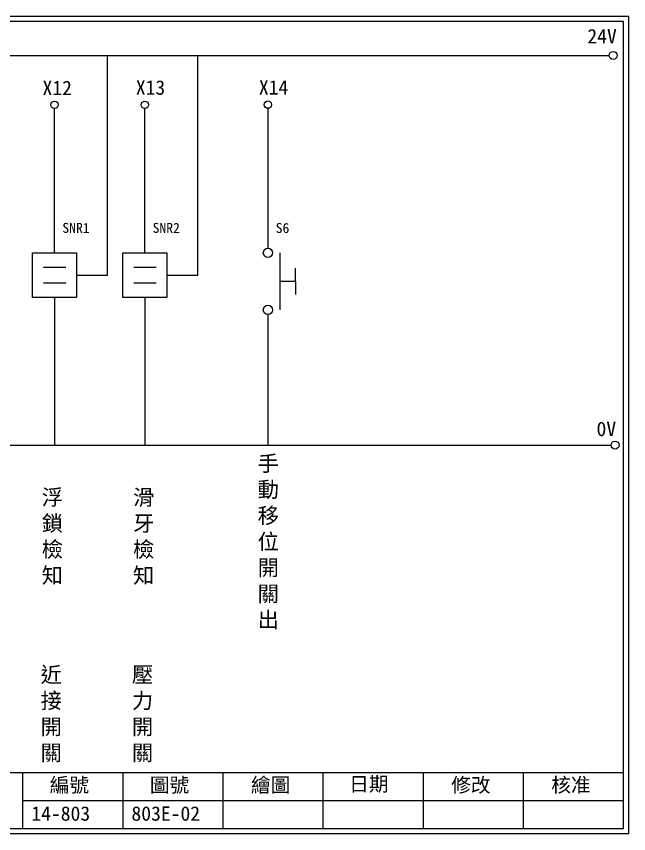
# Model space of a CAD drawing. Extents: x 275 to 562, y 265 to 469.
# Drawn here: x 409 to 561.9, y 264.9 to 468.9 of the extents above; entities that cross this region are included whole.
import ezdxf

# ---------------------------------------------------------------- set-up
doc = ezdxf.new("R2010")
doc.units = 0
doc.layers.get('0').update_dxf_attribs({"linetype": 'CONTINUOUS'})
doc.layers.add('圖框層', color=7, linetype='CONTINUOUS')
doc.layers.add('標尺寸層', color=3, linetype='CONTINUOUS')
doc.styles.add('CNS', font='romanc.shx', dxfattribs={"bigfont": 'chineset.shx'})
doc.styles.add('STSL', font='KAIU.TTF')

msp = doc.modelspace()

# ---------------------------------------------------------------- linework, layer by layer
for p, q in [((431.79, 404.33), (431.79, 459.24)), ((454.33, 404.33), (454.33, 459.24)), ((418.57, 409.9), (418.57, 445.93)), ((441.1, 409.9), (441.1, 445.93)), ((478.7, 402.77), (478.7, 406.08)), ((424.08, 404.33), (431.79, 404.33)), ((446.62, 404.33), (454.33, 404.33)), ((478.7, 402.77), (478.7, 399.46)), ((418.57, 398.75), (418.57, 361.97)), ((441.1, 398.75), (441.1, 361.97))]:
    msp.add_line(p, q)
for points in [[(413.05, 409.9), (424.08, 409.9), (424.08, 398.75), (413.05, 398.75)], [(435.59, 409.9), (446.62, 409.9), (446.62, 398.75), (435.59, 398.75)]]:
    msp.add_lwpolyline(points, close=True)
for centre in [(558.02, 459.17), (558.5, 361.9)]:
    msp.add_circle(centre, 1)
at = {"layer": '圖框層', "color": 7}
for p, q in [((561.9, 468.91), (274.9, 468.91)), ((560.65, 467.66), (276.15, 467.66)), ((560.65, 266.2), (560.65, 467.66)), ((561.9, 264.95), (561.9, 468.91)), ((276.15, 280.2), (560.65, 280.2)), ((410.65, 266.2), (410.65, 280.2)), ((435.65, 266.2), (435.65, 280.2)), ((460.65, 266.2), (460.65, 280.2)), ((485.65, 266.2), (485.65, 280.2)), ((510.65, 266.2), (510.65, 280.2)), ((535.65, 266.2), (535.65, 280.2)), ((410.65, 273.2), (560.65, 273.2)), ((276.15, 266.2), (560.65, 266.2)), ((274.9, 264.95), (561.9, 264.95))]:
    msp.add_line(p, q, dxfattribs=at)
at = {"layer": '標尺寸層', "color": 7}
for p, q in [((279.42, 459.17), (557.02, 459.17)), ((471.83, 445.96), (471.83, 411.04)), ((474.83, 409.89), (474.83, 395.66)), ((415.8, 406.36), (421.37, 406.36)), ((438.34, 406.36), (443.91, 406.36)), ((415.8, 402.38), (421.37, 402.38)), ((438.34, 402.38), (443.91, 402.38)), ((478.7, 402.77), (474.83, 402.77)), ((471.83, 394.51), (471.83, 362)), ((279.63, 361.9), (557.5, 361.9))]:
    msp.add_line(p, q, dxfattribs=at)
for centre, radius in [((418.57, 446.85), 0.92), ((441.1, 446.85), 0.92), ((471.83, 446.88), 0.92), ((471.83, 409.89), 1.15), ((471.83, 395.66), 1.15)]:
    msp.add_circle(centre, radius, dxfattribs=at)

# ---------------------------------------------------------------- texts
at = {"layer": '圖框層', "color": 4, "style": 'STSL'}
for s, height, p in [('24V', 3.6, (551.58, 462.16)), ('X12', 3.6, (415.55, 449.25)), ('X13', 3.6, (438.84, 449.35)), ('X14', 3.6, (469.57, 449.38)), ('SNR1', 2.5, (420.51, 414.87)), ('SNR2', 2.5, (443.05, 414.87)), ('S6', 2.5, (473.78, 414.85)), ('0V', 3.6, (553.88, 364.15)), ('繪圖', 3.6, (467.59, 275.29)), ('日期', 3.6, (492.12, 275.53)), ('編號', 3.6, (417.36, 275.28)), ('圖號', 3.6, (442.36, 275.28)), ('修改', 3.6, (517.59, 275.29)), ('核准', 3.6, (542.59, 275.29)), ('14-803', 3.6, (412.76, 268.17)), ('803E-02', 3.6, (437.76, 268.17))]:
    msp.add_text(s, height=height, dxfattribs=at).set_placement(p)
at = {"layer": '標尺寸層', "color": 7, "char_height": 3.9, "width": 4.9608, "style": 'CNS'}
for s, insert, attachment_point in [('{\\fDFKai-SB|b0|i0|c136|p65;手動移位開關\\P出}', (469.26, 359.28), 1), ('{\\fDFKai-SB|b0|i0|c136|p65;浮鎖檢知}', (418.01, 338.95), 5), ('{\\fDFKai-SB|b0|i0|c136|p65;滑牙檢知}', (440.8, 338.95), 5), ('{\\fDFKai-SB|b0|i0|c136|p65;近接開關}', (417.73, 294.67), 5), ('{\\fDFKai-SB|b0|i0|c136|p65;壓力開關}', (440.53, 294.67), 5)]:
    msp.add_mtext(s, dxfattribs=dict(at, insert=insert, attachment_point=attachment_point))

doc.saveas('drawing.dxf')
